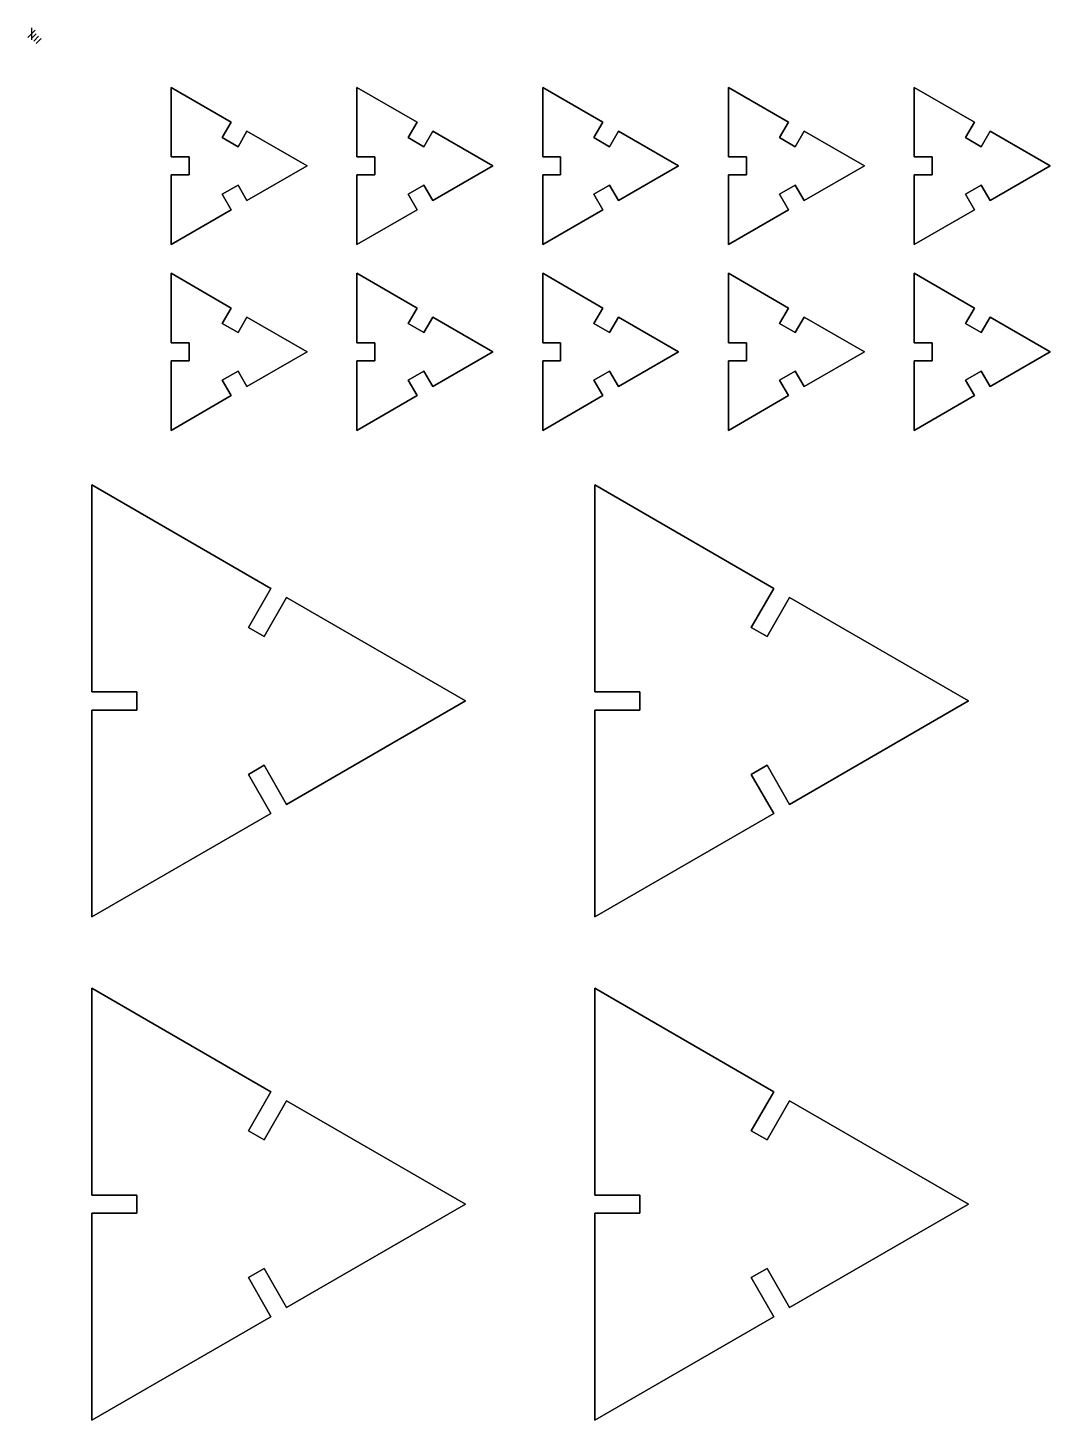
# Model space of a CAD drawing. Extents: x -1 to 576, y 162 to 489.
# Drawn here: x -0.8 to 239.8, y 161.5 to 489.1 of the extents above; entities that cross this region are included whole.
import ezdxf

# ---------------------------------------------------------------- set-up
doc = ezdxf.new("R2010")
doc.units = 0

msp = doc.modelspace()

# ---------------------------------------------------------------- linework, layer by layer
at = {"layer": 'DEFAULT'}
for p, q in [((32.8911, 475.079), (32.8911, 475.079)), ((32.8911, 475.079), (32.8911, 458.737)), ((32.8911, 458.737), (32.8911, 475.079)), ((47.0436, 466.908), (32.8911, 475.079)), ((32.8911, 475.079), (32.8911, 475.079)), ((32.8911, 475.079), (47.0436, 466.90808)), ((32.8911, 458.737), (32.8911, 475.079)), ((32.8911, 475.079), (47.0436, 466.90808)), ((47.0436, 466.908), (32.8911, 475.079)), ((32.8911, 475.079), (32.8911, 458.737)), ((76.6244, 475.079), (76.6244, 475.079)), ((76.6244, 475.079), (76.6244, 458.737)), ((76.6244, 458.737), (76.6244, 475.079)), ((76.6244, 475.079), (76.6244, 475.079)), ((76.6244, 475.079), (90.7769, 466.90808)), ((76.6244, 458.737), (76.6244, 475.079)), ((76.6244, 475.079), (90.7769, 466.90808)), ((76.6244, 475.079), (76.6244, 458.737)), ((90.7769, 466.908), (76.6244, 475.07892)), ((90.7769, 466.908), (76.6244, 475.07892)), ((134.51, 466.908), (120.3575, 475.07892)), ((134.51, 466.908), (120.3575, 475.07892)), ((120.358, 475.079), (120.358, 475.079)), ((120.358, 475.079), (120.358, 458.737)), ((120.358, 458.737), (120.358, 475.079)), ((120.358, 475.079), (120.358, 475.079)), ((120.358, 475.079), (134.5105, 466.90808)), ((120.358, 458.737), (120.358, 475.079)), ((120.358, 475.079), (134.5105, 466.90808)), ((120.358, 475.079), (120.358, 458.737)), ((178.243, 466.908), (164.0905, 475.07892)), ((178.243, 466.908), (164.0905, 475.07892)), ((164.091, 475.079), (164.091, 475.079)), ((164.091, 475.079), (164.091, 458.737)), ((164.091, 458.737), (164.091, 475.079)), ((164.091, 475.079), (164.091, 475.079)), ((164.091, 475.079), (178.2435, 466.90808)), ((164.091, 458.737), (164.091, 475.079)), ((164.091, 475.079), (178.2435, 466.90808)), ((164.091, 475.079), (164.091, 458.737)), ((207.824, 475.079), (207.824, 475.079)), ((207.824, 475.079), (207.824, 458.737)), ((207.824, 458.737), (207.824, 475.079)), ((207.824, 475.079), (207.824, 475.079)), ((207.824, 475.079), (221.9765, 466.90808)), ((207.824, 458.737), (207.824, 475.079)), ((207.824, 475.079), (221.9765, 466.90808)), ((207.824, 475.079), (207.824, 458.737)), ((221.977, 466.908), (207.8245, 475.07892)), ((221.977, 466.908), (207.8245, 475.07892)), ((44.9369, 463.259), (47.04357, 466.90785)), ((44.9369, 463.259), (47.04357, 466.90785)), ((47.0436, 466.908), (44.93693, 463.25915)), ((47.0436, 466.908), (44.93693, 463.25915)), ((47.0436, 466.908), (47.0436, 466.908)), ((47.0436, 466.908), (47.0436, 466.908)), ((88.6702, 463.259), (90.77686, 466.90785)), ((88.6702, 463.259), (90.77686, 466.90785)), ((90.7769, 466.908), (88.67024, 463.25915)), ((90.7769, 466.908), (88.67024, 463.25915)), ((90.7769, 466.908), (90.7769, 466.908)), ((90.7769, 466.908), (90.7769, 466.908)), ((132.403, 463.259), (134.50966, 466.90785)), ((132.403, 463.259), (134.50966, 466.90785)), ((134.51, 466.908), (132.40334, 463.25915)), ((134.51, 466.908), (132.40334, 463.25915)), ((134.51, 466.908), (134.51, 466.908)), ((134.51, 466.908), (134.51, 466.908)), ((178.243, 466.908), (176.13634, 463.25915)), ((178.243, 466.908), (176.13634, 463.25915)), ((176.137, 463.259), (178.24366, 466.90785)), ((176.137, 463.259), (178.24366, 466.90785)), ((178.243, 466.908), (178.243, 466.908)), ((178.243, 466.908), (178.243, 466.908)), ((219.87, 463.259), (221.97666, 466.90785)), ((219.87, 463.259), (221.97666, 466.90785)), ((221.977, 466.908), (219.87034, 463.25915)), ((221.977, 466.908), (219.87034, 463.25915)), ((221.977, 466.908), (221.977, 466.908)), ((221.977, 466.908), (221.977, 466.908)), ((48.6319, 461.126), (44.93686, 463.25934)), ((48.6319, 461.126), (44.93686, 463.25934)), ((44.9369, 463.259), (44.9369, 463.259)), ((44.9369, 463.259), (44.9369, 463.259)), ((44.9369, 463.259), (48.63194, 461.12566)), ((44.9369, 463.259), (48.63194, 461.12566)), ((48.6319, 461.126), (50.73857, 464.77485)), ((48.6319, 461.126), (50.73857, 464.77485)), ((50.7386, 464.775), (48.63193, 461.12615)), ((50.7386, 464.775), (48.63193, 461.12615)), ((50.7386, 464.775), (50.7386, 464.775)), ((64.8911, 456.604), (50.7386, 464.775)), ((50.7386, 464.775), (50.7386, 464.775)), ((50.7386, 464.775), (64.8911, 456.60408)), ((50.7386, 464.775), (64.8911, 456.60408)), ((64.8911, 456.604), (50.7386, 464.775)), ((92.3652, 461.126), (88.67016, 463.25934)), ((92.3652, 461.126), (88.67016, 463.25934)), ((88.6702, 463.259), (88.6702, 463.259)), ((88.6702, 463.259), (88.6702, 463.259)), ((88.6702, 463.259), (92.36524, 461.12566)), ((88.6702, 463.259), (92.36524, 461.12566)), ((92.3652, 461.126), (94.47187, 464.77485)), ((92.3652, 461.126), (94.47187, 464.77485)), ((94.4719, 464.775), (92.36523, 461.12615)), ((94.4719, 464.775), (92.36523, 461.12615)), ((94.4719, 464.775), (94.4719, 464.775)), ((108.624, 456.604), (94.4719, 464.775)), ((94.4719, 464.775), (94.4719, 464.775)), ((94.4719, 464.775), (108.6244, 456.60408)), ((94.4719, 464.775), (108.6244, 456.60408)), ((108.624, 456.604), (94.4719, 464.775)), ((132.403, 463.259), (132.403, 463.259)), ((132.403, 463.259), (132.403, 463.259)), ((132.403, 463.259), (136.09804, 461.12566)), ((132.403, 463.259), (136.09804, 461.12566)), ((136.099, 461.126), (132.40396, 463.25934)), ((136.099, 461.126), (132.40396, 463.25934)), ((138.205, 464.775), (136.09833, 461.12615)), ((138.205, 464.775), (136.09833, 461.12615)), ((136.099, 461.126), (138.20567, 464.77485)), ((136.099, 461.126), (138.20567, 464.77485)), ((138.205, 464.775), (138.205, 464.775)), ((152.358, 456.604), (138.205, 464.775)), ((138.205, 464.775), (138.205, 464.775)), ((138.205, 464.775), (152.3575, 456.60408)), ((138.205, 464.775), (152.3575, 456.60408)), ((152.358, 456.604), (138.205, 464.775)), ((179.832, 461.126), (176.13696, 463.25934)), ((179.832, 461.126), (176.13696, 463.25934)), ((176.137, 463.259), (176.137, 463.259)), ((176.137, 463.259), (176.137, 463.259)), ((176.137, 463.259), (179.83204, 461.12566)), ((176.137, 463.259), (179.83204, 461.12566)), ((181.938, 464.775), (179.83133, 461.12615)), ((181.938, 464.775), (179.83133, 461.12615)), ((179.832, 461.126), (181.93867, 464.77485)), ((179.832, 461.126), (181.93867, 464.77485)), ((181.938, 464.775), (181.938, 464.775)), ((196.091, 456.604), (181.938, 464.775)), ((181.938, 464.775), (181.938, 464.775)), ((181.938, 464.775), (196.0905, 456.60408)), ((181.938, 464.775), (196.0905, 456.60408)), ((196.091, 456.604), (181.938, 464.775)), ((223.565, 461.126), (219.86996, 463.25934)), ((223.565, 461.126), (219.86996, 463.25934)), ((219.87, 463.259), (219.87, 463.259)), ((219.87, 463.259), (219.87, 463.259)), ((219.87, 463.259), (223.56504, 461.12566)), ((219.87, 463.259), (223.56504, 461.12566)), ((223.565, 461.126), (225.67167, 464.77485)), ((223.565, 461.126), (225.67167, 464.77485)), ((225.672, 464.775), (223.56533, 461.12615)), ((225.672, 464.775), (223.56533, 461.12615)), ((225.672, 464.775), (225.672, 464.775)), ((239.824, 456.604), (225.672, 464.775)), ((225.672, 464.775), (225.672, 464.775)), ((225.672, 464.775), (239.8245, 456.60408)), ((225.672, 464.775), (239.8245, 456.60408)), ((239.824, 456.604), (225.672, 464.775)), ((32.8911, 458.737), (32.8911, 458.737)), ((32.8911, 458.737), (37.1044, 458.737)), ((37.1044, 458.737), (32.8911, 458.737)), ((32.8911, 458.737), (32.8911, 458.737)), ((37.1044, 458.737), (32.8911, 458.737)), ((32.8911, 458.737), (37.1044, 458.737)), ((37.1044, 458.737), (37.1044, 458.737)), ((37.1044, 458.737), (37.1044, 454.471)), ((37.1044, 454.471), (37.1044, 458.737)), ((37.1044, 458.737), (37.1044, 458.737)), ((37.1044, 454.471), (37.1044, 458.737)), ((37.1044, 458.737), (37.1044, 454.471)), ((48.6319, 461.126), (48.6319, 461.126)), ((48.6319, 461.126), (48.6319, 461.126)), ((76.6244, 458.737), (76.6244, 458.737)), ((76.6244, 458.737), (80.8377, 458.737)), ((80.8377, 458.737), (76.6244, 458.737)), ((76.6244, 458.737), (76.6244, 458.737)), ((80.8377, 458.737), (76.6244, 458.737)), ((76.6244, 458.737), (80.8377, 458.737)), ((80.8377, 458.737), (80.8377, 458.737)), ((80.8377, 458.737), (80.8377, 454.471)), ((80.8377, 454.471), (80.8377, 458.737)), ((80.8377, 458.737), (80.8377, 458.737)), ((80.8377, 454.471), (80.8377, 458.737)), ((80.8377, 458.737), (80.8377, 454.471)), ((92.3652, 461.126), (92.3652, 461.126)), ((92.3652, 461.126), (92.3652, 461.126)), ((120.358, 458.737), (120.358, 458.737)), ((120.358, 458.737), (124.571, 458.737)), ((124.571, 458.737), (120.358, 458.737)), ((120.358, 458.737), (120.358, 458.737)), ((124.571, 458.737), (120.358, 458.737)), ((120.358, 458.737), (124.571, 458.737)), ((124.571, 458.737), (124.571, 458.737)), ((124.571, 458.737), (124.571, 454.471)), ((124.571, 454.471), (124.571, 458.737)), ((124.571, 458.737), (124.571, 458.737)), ((124.571, 454.471), (124.571, 458.737)), ((124.571, 458.737), (124.571, 454.471)), ((136.099, 461.126), (136.099, 461.126)), ((136.099, 461.126), (136.099, 461.126)), ((164.091, 458.737), (164.091, 458.737)), ((164.091, 458.737), (168.304, 458.737)), ((168.304, 458.737), (164.091, 458.737)), ((164.091, 458.737), (164.091, 458.737)), ((168.304, 458.737), (164.091, 458.737)), ((164.091, 458.737), (168.304, 458.737)), ((168.304, 458.737), (168.304, 458.737)), ((168.304, 458.737), (168.304, 454.471)), ((168.304, 454.471), (168.304, 458.737)), ((168.304, 458.737), (168.304, 458.737)), ((168.304, 454.471), (168.304, 458.737)), ((168.304, 458.737), (168.304, 454.471)), ((179.832, 461.126), (179.832, 461.126)), ((179.832, 461.126), (179.832, 461.126)), ((207.824, 458.737), (207.824, 458.737)), ((207.824, 458.737), (212.038, 458.737)), ((212.038, 458.737), (207.824, 458.737)), ((207.824, 458.737), (207.824, 458.737)), ((212.038, 458.737), (207.824, 458.737)), ((207.824, 458.737), (212.038, 458.737)), ((212.038, 458.737), (212.038, 458.737)), ((212.038, 458.737), (212.038, 454.471)), ((212.038, 454.471), (212.038, 458.737)), ((212.038, 458.737), (212.038, 458.737)), ((212.038, 454.471), (212.038, 458.737)), ((212.038, 458.737), (212.038, 454.471)), ((223.565, 461.126), (223.565, 461.126)), ((223.565, 461.126), (223.565, 461.126)), ((64.8911, 456.604), (50.7386, 448.43308)), ((64.8911, 456.604), (50.7386, 448.43308)), ((50.7386, 448.433), (64.8911, 456.60392)), ((50.7386, 448.433), (64.8911, 456.60392)), ((64.8911, 456.604), (64.8911, 456.604)), ((64.8911, 456.604), (64.8911, 456.604)), ((108.624, 456.604), (94.4715, 448.43308)), ((108.624, 456.604), (94.4715, 448.43308)), ((94.4719, 448.433), (108.6244, 456.60392)), ((94.4719, 448.433), (108.6244, 456.60392)), ((108.624, 456.604), (108.624, 456.604)), ((108.624, 456.604), (108.624, 456.604)), ((138.205, 448.433), (152.3575, 456.60392)), ((138.205, 448.433), (152.3575, 456.60392)), ((152.358, 456.604), (138.2055, 448.43308)), ((152.358, 456.604), (138.2055, 448.43308)), ((152.358, 456.604), (152.358, 456.604)), ((152.358, 456.604), (152.358, 456.604)), ((181.938, 448.433), (196.0905, 456.60392)), ((181.938, 448.433), (196.0905, 456.60392)), ((196.091, 456.604), (181.9385, 448.43308)), ((196.091, 456.604), (181.9385, 448.43308)), ((196.091, 456.604), (196.091, 456.604)), ((196.091, 456.604), (196.091, 456.604)), ((239.824, 456.604), (225.6715, 448.43308)), ((239.824, 456.604), (225.6715, 448.43308)), ((225.672, 448.433), (239.8245, 456.60392)), ((225.672, 448.433), (239.8245, 456.60392)), ((239.824, 456.604), (239.824, 456.604)), ((239.824, 456.604), (239.824, 456.604)), ((32.8911, 454.471), (32.8911, 454.471)), ((32.8911, 454.471), (32.8911, 438.129)), ((32.8911, 438.129), (32.8911, 454.471)), ((37.1044, 454.471), (32.8911, 454.471)), ((32.8911, 454.471), (32.8911, 454.471)), ((32.8911, 454.471), (37.1044, 454.471)), ((32.8911, 438.129), (32.8911, 454.471)), ((32.8911, 454.471), (37.1044, 454.471)), ((37.1044, 454.471), (32.8911, 454.471)), ((32.8911, 454.471), (32.8911, 438.129)), ((37.1044, 454.471), (37.1044, 454.471)), ((37.1044, 454.471), (37.1044, 454.471)), ((48.6319, 452.082), (44.93686, 449.94866)), ((48.6319, 452.082), (44.93686, 449.94866)), ((44.9369, 449.949), (48.63194, 452.08234)), ((44.9369, 449.949), (48.63194, 452.08234)), ((48.6319, 452.082), (48.6319, 452.082)), ((48.6319, 452.082), (50.73857, 448.43315)), ((48.6319, 452.082), (48.6319, 452.082)), ((48.6319, 452.082), (50.73857, 448.43315)), ((50.7386, 448.433), (48.63193, 452.08185)), ((50.7386, 448.433), (48.63193, 452.08185)), ((76.6244, 454.471), (76.6244, 454.471)), ((76.6244, 454.471), (76.6244, 438.129)), ((76.6244, 438.129), (76.6244, 454.471)), ((80.8377, 454.471), (76.6244, 454.471)), ((76.6244, 454.471), (76.6244, 454.471)), ((76.6244, 454.471), (80.8377, 454.471)), ((76.6244, 438.129), (76.6244, 454.471)), ((76.6244, 454.471), (80.8377, 454.471)), ((80.8377, 454.471), (76.6244, 454.471)), ((76.6244, 454.471), (76.6244, 438.129)), ((80.8377, 454.471), (80.8377, 454.471)), ((80.8377, 454.471), (80.8377, 454.471)), ((92.3652, 452.082), (88.67016, 449.94866)), ((92.3652, 452.082), (88.67016, 449.94866)), ((88.6702, 449.949), (92.36524, 452.08234)), ((88.6702, 449.949), (92.36524, 452.08234)), ((92.3652, 452.082), (92.3652, 452.082)), ((92.3652, 452.082), (94.47187, 448.43315)), ((92.3652, 452.082), (92.3652, 452.082)), ((92.3652, 452.082), (94.47187, 448.43315)), ((94.4719, 448.433), (92.36523, 452.08185)), ((94.4719, 448.433), (92.36523, 452.08185)), ((120.358, 454.471), (120.358, 454.471)), ((120.358, 454.471), (120.358, 438.129)), ((120.358, 438.129), (120.358, 454.471)), ((124.571, 454.471), (120.358, 454.471)), ((120.358, 454.471), (120.358, 454.471)), ((120.358, 454.471), (124.571, 454.471)), ((120.358, 438.129), (120.358, 454.471)), ((120.358, 454.471), (124.571, 454.471)), ((124.571, 454.471), (120.358, 454.471)), ((120.358, 454.471), (120.358, 438.129)), ((124.571, 454.471), (124.571, 454.471)), ((124.571, 454.471), (124.571, 454.471)), ((132.403, 449.949), (136.09804, 452.08234)), ((132.403, 449.949), (136.09804, 452.08234)), ((136.099, 452.082), (132.40396, 449.94866)), ((136.099, 452.082), (132.40396, 449.94866)), ((138.205, 448.433), (136.09833, 452.08185)), ((138.205, 448.433), (136.09833, 452.08185)), ((136.099, 452.082), (136.099, 452.082)), ((136.099, 452.082), (138.20567, 448.43315)), ((136.099, 452.082), (136.099, 452.082)), ((136.099, 452.082), (138.20567, 448.43315)), ((164.091, 454.471), (164.091, 454.471)), ((164.091, 454.471), (164.091, 438.129)), ((164.091, 438.129), (164.091, 454.471)), ((168.304, 454.471), (164.091, 454.471)), ((164.091, 454.471), (164.091, 454.471)), ((164.091, 454.471), (168.304, 454.471)), ((164.091, 438.129), (164.091, 454.471)), ((164.091, 454.471), (168.304, 454.471)), ((168.304, 454.471), (164.091, 454.471)), ((164.091, 454.471), (164.091, 438.129)), ((168.304, 454.471), (168.304, 454.471)), ((168.304, 454.471), (168.304, 454.471)), ((179.832, 452.082), (176.13696, 449.94866)), ((179.832, 452.082), (176.13696, 449.94866)), ((176.137, 449.949), (179.83204, 452.08234)), ((176.137, 449.949), (179.83204, 452.08234)), ((181.938, 448.433), (179.83133, 452.08185)), ((181.938, 448.433), (179.83133, 452.08185)), ((179.832, 452.082), (179.832, 452.082)), ((179.832, 452.082), (181.93867, 448.43315)), ((179.832, 452.082), (179.832, 452.082)), ((179.832, 452.082), (181.93867, 448.43315)), ((207.824, 454.471), (207.824, 454.471)), ((207.824, 454.471), (207.824, 438.129)), ((207.824, 438.129), (207.824, 454.471)), ((212.038, 454.471), (207.824, 454.471)), ((207.824, 454.471), (207.824, 454.471)), ((207.824, 454.471), (212.038, 454.471)), ((207.824, 438.129), (207.824, 454.471)), ((207.824, 454.471), (212.038, 454.471)), ((212.038, 454.471), (207.824, 454.471)), ((207.824, 454.471), (207.824, 438.129)), ((212.038, 454.471), (212.038, 454.471)), ((212.038, 454.471), (212.038, 454.471)), ((223.565, 452.082), (219.86996, 449.94866)), ((223.565, 452.082), (219.86996, 449.94866)), ((219.87, 449.949), (223.56504, 452.08234)), ((219.87, 449.949), (223.56504, 452.08234)), ((223.565, 452.082), (223.565, 452.082)), ((223.565, 452.082), (225.67167, 448.43315)), ((223.565, 452.082), (223.565, 452.082)), ((223.565, 452.082), (225.67167, 448.43315)), ((225.672, 448.433), (223.56533, 452.08185)), ((225.672, 448.433), (223.56533, 452.08185)), ((44.9369, 449.949), (44.9369, 449.949)), ((44.9369, 449.949), (47.04357, 446.30015)), ((44.9369, 449.949), (44.9369, 449.949)), ((44.9369, 449.949), (47.04357, 446.30015)), ((47.0436, 446.3), (44.93693, 449.94885)), ((47.0436, 446.3), (44.93693, 449.94885)), ((88.6702, 449.949), (88.6702, 449.949)), ((88.6702, 449.949), (90.77686, 446.30015)), ((88.6702, 449.949), (88.6702, 449.949)), ((88.6702, 449.949), (90.77686, 446.30015)), ((90.7769, 446.3), (88.67024, 449.94885)), ((90.7769, 446.3), (88.67024, 449.94885)), ((132.403, 449.949), (132.403, 449.949)), ((132.403, 449.949), (134.50966, 446.30015)), ((132.403, 449.949), (132.403, 449.949)), ((132.403, 449.949), (134.50966, 446.30015)), ((134.51, 446.3), (132.40334, 449.94885)), ((134.51, 446.3), (132.40334, 449.94885)), ((178.243, 446.3), (176.13634, 449.94885)), ((178.243, 446.3), (176.13634, 449.94885)), ((176.137, 449.949), (176.137, 449.949)), ((176.137, 449.949), (178.24366, 446.30015)), ((176.137, 449.949), (176.137, 449.949)), ((176.137, 449.949), (178.24366, 446.30015)), ((219.87, 449.949), (219.87, 449.949)), ((219.87, 449.949), (221.97666, 446.30015)), ((219.87, 449.949), (219.87, 449.949)), ((219.87, 449.949), (221.97666, 446.30015)), ((221.977, 446.3), (219.87034, 449.94885)), ((221.977, 446.3), (219.87034, 449.94885)), ((47.0436, 446.3), (32.8911, 438.12908)), ((47.0436, 446.3), (32.8911, 438.12908)), ((32.8911, 438.129), (47.0436, 446.29992)), ((32.8911, 438.129), (47.0436, 446.29992)), ((47.0436, 446.3), (47.0436, 446.3)), ((47.0436, 446.3), (47.0436, 446.3)), ((50.7386, 448.433), (50.7386, 448.433)), ((50.7386, 448.433), (50.7386, 448.433)), ((90.7769, 446.3), (76.6244, 438.12908)), ((90.7769, 446.3), (76.6244, 438.12908)), ((76.6244, 438.129), (90.7769, 446.29992)), ((76.6244, 438.129), (90.7769, 446.29992)), ((90.7769, 446.3), (90.7769, 446.3)), ((90.7769, 446.3), (90.7769, 446.3)), ((94.4719, 448.433), (94.4719, 448.433)), ((94.4719, 448.433), (94.4719, 448.433)), ((134.51, 446.3), (120.3575, 438.12908)), ((134.51, 446.3), (120.3575, 438.12908)), ((120.358, 438.129), (134.5105, 446.29992)), ((120.358, 438.129), (134.5105, 446.29992)), ((134.51, 446.3), (134.51, 446.3)), ((134.51, 446.3), (134.51, 446.3)), ((138.205, 448.433), (138.205, 448.433)), ((138.205, 448.433), (138.205, 448.433)), ((178.243, 446.3), (164.0905, 438.12908)), ((178.243, 446.3), (164.0905, 438.12908)), ((164.091, 438.129), (178.2435, 446.29992)), ((164.091, 438.129), (178.2435, 446.29992)), ((178.243, 446.3), (178.243, 446.3)), ((178.243, 446.3), (178.243, 446.3)), ((181.938, 448.433), (181.938, 448.433)), ((181.938, 448.433), (181.938, 448.433)), ((207.824, 438.129), (221.9765, 446.29992)), ((207.824, 438.129), (221.9765, 446.29992)), ((221.977, 446.3), (207.8245, 438.12908)), ((221.977, 446.3), (207.8245, 438.12908)), ((221.977, 446.3), (221.977, 446.3)), ((221.977, 446.3), (221.977, 446.3)), ((225.672, 448.433), (225.672, 448.433)), ((225.672, 448.433), (225.672, 448.433)), ((32.8911, 438.129), (32.8911, 438.129)), ((32.8911, 438.129), (32.8911, 438.129)), ((76.6244, 438.129), (76.6244, 438.129)), ((76.6244, 438.129), (76.6244, 438.129)), ((120.358, 438.129), (120.358, 438.129)), ((120.358, 438.129), (120.358, 438.129)), ((164.091, 438.129), (164.091, 438.129)), ((164.091, 438.129), (164.091, 438.129)), ((207.824, 438.129), (207.824, 438.129)), ((207.824, 438.129), (207.824, 438.129)), ((32.8911, 431.346), (32.8911, 431.346)), ((32.8911, 431.346), (32.8911, 415.004)), ((32.8911, 415.004), (32.8911, 431.346)), ((47.0436, 423.175), (32.8911, 431.346)), ((32.8911, 431.346), (32.8911, 431.346)), ((32.8911, 431.346), (47.0436, 423.17508)), ((32.8911, 415.004), (32.8911, 431.346)), ((32.8911, 431.346), (47.0436, 423.17508)), ((47.0436, 423.175), (32.8911, 431.346)), ((32.8911, 431.346), (32.8911, 415.004)), ((76.6244, 431.346), (76.6244, 431.346)), ((76.6244, 431.346), (76.6244, 415.004)), ((76.6244, 415.004), (76.6244, 431.346)), ((76.6244, 431.346), (76.6244, 431.346)), ((76.6244, 431.346), (90.7769, 423.17508)), ((76.6244, 415.004), (76.6244, 431.346)), ((76.6244, 431.346), (90.7769, 423.17508)), ((76.6244, 431.346), (76.6244, 415.004)), ((90.7769, 423.175), (76.6244, 431.34592)), ((90.7769, 423.175), (76.6244, 431.34592)), ((134.51, 423.175), (120.3575, 431.34592)), ((134.51, 423.175), (120.3575, 431.34592)), ((120.358, 431.346), (120.358, 431.346)), ((120.358, 431.346), (120.358, 415.004)), ((120.358, 415.004), (120.358, 431.346)), ((120.358, 431.346), (120.358, 431.346)), ((120.358, 431.346), (134.5105, 423.17508)), ((120.358, 415.004), (120.358, 431.346)), ((120.358, 431.346), (134.5105, 423.17508)), ((120.358, 431.346), (120.358, 415.004)), ((178.243, 423.175), (164.0905, 431.34592)), ((178.243, 423.175), (164.0905, 431.34592)), ((164.091, 431.346), (164.091, 431.346)), ((164.091, 431.346), (164.091, 415.004)), ((164.091, 415.004), (164.091, 431.346)), ((164.091, 431.346), (164.091, 431.346)), ((164.091, 431.346), (178.2435, 423.17508)), ((164.091, 415.004), (164.091, 431.346)), ((164.091, 431.346), (178.2435, 423.17508)), ((164.091, 431.346), (164.091, 415.004)), ((207.824, 431.346), (207.824, 431.346)), ((207.824, 431.346), (207.824, 415.004)), ((207.824, 415.004), (207.824, 431.346)), ((207.824, 431.346), (207.824, 431.346)), ((207.824, 431.346), (221.9765, 423.17508)), ((207.824, 415.004), (207.824, 431.346)), ((207.824, 431.346), (221.9765, 423.17508)), ((207.824, 431.346), (207.824, 415.004)), ((221.977, 423.175), (207.8245, 431.34592)), ((221.977, 423.175), (207.8245, 431.34592)), ((44.9369, 419.526), (47.04357, 423.17485)), ((44.9369, 419.526), (47.04357, 423.17485)), ((47.0436, 423.175), (44.93693, 419.52615)), ((47.0436, 423.175), (44.93693, 419.52615)), ((47.0436, 423.175), (47.0436, 423.175)), ((47.0436, 423.175), (47.0436, 423.175)), ((88.6702, 419.526), (90.77686, 423.17485)), ((88.6702, 419.526), (90.77686, 423.17485)), ((90.7769, 423.175), (88.67024, 419.52615)), ((90.7769, 423.175), (88.67024, 419.52615)), ((90.7769, 423.175), (90.7769, 423.175)), ((90.7769, 423.175), (90.7769, 423.175)), ((132.403, 419.526), (134.50966, 423.17485)), ((132.403, 419.526), (134.50966, 423.17485)), ((134.51, 423.175), (132.40334, 419.52615)), ((134.51, 423.175), (132.40334, 419.52615)), ((134.51, 423.175), (134.51, 423.175)), ((134.51, 423.175), (134.51, 423.175)), ((178.243, 423.175), (176.13634, 419.52615)), ((178.243, 423.175), (176.13634, 419.52615)), ((176.137, 419.526), (178.24366, 423.17485)), ((176.137, 419.526), (178.24366, 423.17485)), ((178.243, 423.175), (178.243, 423.175)), ((178.243, 423.175), (178.243, 423.175)), ((219.87, 419.526), (221.97666, 423.17485)), ((219.87, 419.526), (221.97666, 423.17485)), ((221.977, 423.175), (219.87034, 419.52615)), ((221.977, 423.175), (219.87034, 419.52615)), ((221.977, 423.175), (221.977, 423.175)), ((221.977, 423.175), (221.977, 423.175)), ((48.6319, 417.393), (44.93686, 419.52634)), ((48.6319, 417.393), (44.93686, 419.52634)), ((44.9369, 419.526), (44.9369, 419.526)), ((44.9369, 419.526), (44.9369, 419.526)), ((44.9369, 419.526), (48.63194, 417.39266)), ((44.9369, 419.526), (48.63194, 417.39266)), ((48.6319, 417.393), (50.73857, 421.04185)), ((48.6319, 417.393), (50.73857, 421.04185)), ((50.7386, 421.042), (48.63193, 417.39315)), ((50.7386, 421.042), (48.63193, 417.39315)), ((50.7386, 421.042), (50.7386, 421.042)), ((50.7386, 421.042), (50.7386, 421.042)), ((50.7386, 421.042), (64.8911, 412.87108)), ((50.7386, 421.042), (64.8911, 412.87108)), ((64.8911, 412.871), (50.7386, 421.04192)), ((64.8911, 412.871), (50.7386, 421.04192)), ((92.3652, 417.393), (88.67016, 419.52634)), ((92.3652, 417.393), (88.67016, 419.52634)), ((88.6702, 419.526), (88.6702, 419.526)), ((88.6702, 419.526), (88.6702, 419.526)), ((88.6702, 419.526), (92.36524, 417.39266)), ((88.6702, 419.526), (92.36524, 417.39266)), ((92.3652, 417.393), (94.47187, 421.04185)), ((92.3652, 417.393), (94.47187, 421.04185)), ((94.4719, 421.042), (92.36523, 417.39315)), ((94.4719, 421.042), (92.36523, 417.39315)), ((108.624, 412.871), (94.4715, 421.04192)), ((108.624, 412.871), (94.4715, 421.04192)), ((94.4719, 421.042), (94.4719, 421.042)), ((94.4719, 421.042), (94.4719, 421.042)), ((94.4719, 421.042), (108.6244, 412.87108)), ((94.4719, 421.042), (108.6244, 412.87108)), ((132.403, 419.526), (132.403, 419.526)), ((132.403, 419.526), (132.403, 419.526)), ((132.403, 419.526), (136.09804, 417.39266)), ((132.403, 419.526), (136.09804, 417.39266)), ((136.099, 417.393), (132.40396, 419.52634)), ((136.099, 417.393), (132.40396, 419.52634)), ((138.205, 421.042), (136.09833, 417.39315)), ((138.205, 421.042), (136.09833, 417.39315)), ((136.099, 417.393), (138.20567, 421.04185)), ((136.099, 417.393), (138.20567, 421.04185)), ((138.205, 421.042), (138.205, 421.042)), ((138.205, 421.042), (138.205, 421.042)), ((138.205, 421.042), (152.3575, 412.87108)), ((138.205, 421.042), (152.3575, 412.87108)), ((152.358, 412.871), (138.2055, 421.04192)), ((152.358, 412.871), (138.2055, 421.04192)), ((179.832, 417.393), (176.13696, 419.52634)), ((179.832, 417.393), (176.13696, 419.52634)), ((176.137, 419.526), (176.137, 419.526)), ((176.137, 419.526), (176.137, 419.526)), ((176.137, 419.526), (179.83204, 417.39266)), ((176.137, 419.526), (179.83204, 417.39266)), ((181.938, 421.042), (179.83133, 417.39315)), ((181.938, 421.042), (179.83133, 417.39315)), ((179.832, 417.393), (181.93867, 421.04185)), ((179.832, 417.393), (181.93867, 421.04185)), ((181.938, 421.042), (181.938, 421.042)), ((181.938, 421.042), (181.938, 421.042)), ((181.938, 421.042), (196.0905, 412.87108)), ((181.938, 421.042), (196.0905, 412.87108)), ((196.091, 412.871), (181.9385, 421.04192)), ((196.091, 412.871), (181.9385, 421.04192)), ((223.565, 417.393), (219.86996, 419.52634)), ((223.565, 417.393), (219.86996, 419.52634)), ((219.87, 419.526), (219.87, 419.526)), ((219.87, 419.526), (219.87, 419.526)), ((219.87, 419.526), (223.56504, 417.39266)), ((219.87, 419.526), (223.56504, 417.39266)), ((223.565, 417.393), (225.67167, 421.04185)), ((223.565, 417.393), (225.67167, 421.04185)), ((225.672, 421.042), (223.56533, 417.39315)), ((225.672, 421.042), (223.56533, 417.39315)), ((239.824, 412.871), (225.6715, 421.04192)), ((239.824, 412.871), (225.6715, 421.04192)), ((225.672, 421.042), (225.672, 421.042)), ((225.672, 421.042), (225.672, 421.042)), ((225.672, 421.042), (239.8245, 412.87108)), ((225.672, 421.042), (239.8245, 412.87108)), ((48.6319, 417.393), (48.6319, 417.393)), ((48.6319, 417.393), (48.6319, 417.393)), ((92.3652, 417.393), (92.3652, 417.393)), ((92.3652, 417.393), (92.3652, 417.393)), ((136.099, 417.393), (136.099, 417.393)), ((136.099, 417.393), (136.099, 417.393)), ((179.832, 417.393), (179.832, 417.393)), ((179.832, 417.393), (179.832, 417.393)), ((223.565, 417.393), (223.565, 417.393)), ((223.565, 417.393), (223.565, 417.393)), ((32.8911, 415.004), (32.8911, 415.004)), ((32.8911, 415.004), (37.1044, 415.004)), ((37.1044, 415.004), (32.8911, 415.004)), ((32.8911, 415.004), (32.8911, 415.004)), ((37.1044, 415.004), (32.8911, 415.004)), ((32.8911, 415.004), (37.1044, 415.004)), ((37.1044, 415.004), (37.1044, 415.004)), ((37.1044, 415.004), (37.1044, 410.737)), ((37.1044, 410.737), (37.1044, 415.004)), ((37.1044, 415.004), (37.1044, 415.004)), ((37.1044, 410.737), (37.1044, 415.004)), ((37.1044, 415.004), (37.1044, 410.737)), ((64.8911, 412.871), (50.7386, 404.70005)), ((64.8911, 412.871), (50.7386, 404.70005)), ((50.7386, 404.7), (64.8911, 412.87095)), ((50.7386, 404.7), (64.8911, 412.87095)), ((64.8911, 412.871), (64.8911, 412.871)), ((64.8911, 412.871), (64.8911, 412.871)), ((76.6244, 415.004), (76.6244, 415.004)), ((76.6244, 415.004), (80.8377, 415.004)), ((80.8377, 415.004), (76.6244, 415.004)), ((76.6244, 415.004), (76.6244, 415.004)), ((80.8377, 415.004), (76.6244, 415.004)), ((76.6244, 415.004), (80.8377, 415.004)), ((80.8377, 415.004), (80.8377, 415.004)), ((80.8377, 415.004), (80.8377, 410.737)), ((80.8377, 410.737), (80.8377, 415.004)), ((80.8377, 415.004), (80.8377, 415.004)), ((80.8377, 410.737), (80.8377, 415.004)), ((80.8377, 415.004), (80.8377, 410.737)), ((108.624, 412.871), (94.4715, 404.70005)), ((108.624, 412.871), (94.4715, 404.70005)), ((94.4719, 404.7), (108.6244, 412.87095)), ((94.4719, 404.7), (108.6244, 412.87095)), ((108.624, 412.871), (108.624, 412.871)), ((108.624, 412.871), (108.624, 412.871)), ((120.358, 415.004), (120.358, 415.004)), ((120.358, 415.004), (124.571, 415.004)), ((124.571, 415.004), (120.358, 415.004)), ((120.358, 415.004), (120.358, 415.004)), ((124.571, 415.004), (120.358, 415.004)), ((120.358, 415.004), (124.571, 415.004)), ((124.571, 415.004), (124.571, 415.004)), ((124.571, 415.004), (124.571, 410.737)), ((124.571, 410.737), (124.571, 415.004)), ((124.571, 415.004), (124.571, 415.004)), ((124.571, 410.737), (124.571, 415.004)), ((124.571, 415.004), (124.571, 410.737)), ((138.205, 404.7), (152.3575, 412.87095)), ((138.205, 404.7), (152.3575, 412.87095)), ((152.358, 412.871), (138.2055, 404.70005)), ((152.358, 412.871), (138.2055, 404.70005)), ((152.358, 412.871), (152.358, 412.871)), ((152.358, 412.871), (152.358, 412.871)), ((164.091, 415.004), (164.091, 415.004)), ((164.091, 415.004), (168.304, 415.004)), ((168.304, 415.004), (164.091, 415.004)), ((164.091, 415.004), (164.091, 415.004)), ((168.304, 415.004), (164.091, 415.004)), ((164.091, 415.004), (168.304, 415.004)), ((168.304, 415.004), (168.304, 415.004)), ((168.304, 415.004), (168.304, 410.737)), ((168.304, 410.737), (168.304, 415.004)), ((168.304, 415.004), (168.304, 415.004)), ((168.304, 410.737), (168.304, 415.004)), ((168.304, 415.004), (168.304, 410.737)), ((181.938, 404.7), (196.0905, 412.87095)), ((181.938, 404.7), (196.0905, 412.87095)), ((196.091, 412.871), (181.9385, 404.70005)), ((196.091, 412.871), (181.9385, 404.70005)), ((196.091, 412.871), (196.091, 412.871)), ((196.091, 412.871), (196.091, 412.871)), ((207.824, 415.004), (207.824, 415.004)), ((207.824, 415.004), (212.038, 415.004)), ((212.038, 415.004), (207.824, 415.004)), ((207.824, 415.004), (207.824, 415.004)), ((212.038, 415.004), (207.824, 415.004)), ((207.824, 415.004), (212.038, 415.004)), ((212.038, 415.004), (212.038, 415.004)), ((212.038, 415.004), (212.038, 410.737)), ((212.038, 410.737), (212.038, 415.004)), ((212.038, 415.004), (212.038, 415.004)), ((212.038, 410.737), (212.038, 415.004)), ((212.038, 415.004), (212.038, 410.737)), ((239.824, 412.871), (225.6715, 404.70005)), ((239.824, 412.871), (225.6715, 404.70005)), ((225.672, 404.7), (239.8245, 412.87095)), ((225.672, 404.7), (239.8245, 412.87095)), ((239.824, 412.871), (239.824, 412.871)), ((239.824, 412.871), (239.824, 412.871)), ((32.8911, 410.737), (32.8911, 410.737)), ((32.8911, 410.737), (32.8911, 394.396)), ((32.8911, 394.396), (32.8911, 410.737)), ((37.1044, 410.737), (32.8911, 410.737)), ((32.8911, 410.737), (32.8911, 410.737)), ((32.8911, 410.737), (37.1044, 410.737)), ((32.8911, 394.396), (32.8911, 410.737)), ((32.8911, 410.737), (37.1044, 410.737)), ((37.1044, 410.737), (32.8911, 410.737)), ((32.8911, 410.737), (32.8911, 394.396)), ((37.1044, 410.737), (37.1044, 410.737)), ((37.1044, 410.737), (37.1044, 410.737)), ((76.6244, 410.737), (76.6244, 410.737)), ((76.6244, 410.737), (76.6244, 394.396)), ((76.6244, 394.396), (76.6244, 410.737)), ((80.8377, 410.737), (76.6244, 410.737)), ((76.6244, 410.737), (76.6244, 410.737)), ((76.6244, 410.737), (80.8377, 410.737)), ((76.6244, 394.396), (76.6244, 410.737)), ((76.6244, 410.737), (80.8377, 410.737)), ((80.8377, 410.737), (76.6244, 410.737)), ((76.6244, 410.737), (76.6244, 394.396)), ((80.8377, 410.737), (80.8377, 410.737)), ((80.8377, 410.737), (80.8377, 410.737)), ((120.358, 410.737), (120.358, 410.737)), ((120.358, 410.737), (120.358, 394.396)), ((120.358, 394.396), (120.358, 410.737)), ((124.571, 410.737), (120.358, 410.737)), ((120.358, 410.737), (120.358, 410.737)), ((120.358, 410.737), (124.571, 410.737)), ((120.358, 394.396), (120.358, 410.737)), ((120.358, 410.737), (124.571, 410.737)), ((124.571, 410.737), (120.358, 410.737)), ((120.358, 410.737), (120.358, 394.396)), ((124.571, 410.737), (124.571, 410.737)), ((124.571, 410.737), (124.571, 410.737)), ((164.091, 410.737), (164.091, 410.737)), ((164.091, 410.737), (164.091, 394.396)), ((164.091, 394.396), (164.091, 410.737)), ((168.304, 410.737), (164.091, 410.737)), ((164.091, 410.737), (164.091, 410.737)), ((164.091, 410.737), (168.304, 410.737)), ((164.091, 394.396), (164.091, 410.737)), ((164.091, 410.737), (168.304, 410.737)), ((168.304, 410.737), (164.091, 410.737)), ((164.091, 410.737), (164.091, 394.396)), ((168.304, 410.737), (168.304, 410.737)), ((168.304, 410.737), (168.304, 410.737)), ((207.824, 410.737), (207.824, 410.737)), ((207.824, 410.737), (207.824, 394.396)), ((207.824, 394.396), (207.824, 410.737)), ((212.038, 410.737), (207.824, 410.737)), ((207.824, 410.737), (207.824, 410.737)), ((207.824, 410.737), (212.038, 410.737)), ((207.824, 394.396), (207.824, 410.737)), ((207.824, 410.737), (212.038, 410.737)), ((212.038, 410.737), (207.824, 410.737)), ((207.824, 410.737), (207.824, 394.396)), ((212.038, 410.737), (212.038, 410.737)), ((212.038, 410.737), (212.038, 410.737)), ((48.6319, 408.349), (44.93686, 406.21568)), ((48.6319, 408.349), (44.93686, 406.21568)), ((44.9369, 406.215), (48.63194, 408.34832)), ((44.9369, 406.215), (48.63194, 408.34832)), ((44.9369, 406.215), (44.9369, 406.215)), ((44.9369, 406.215), (47.04357, 402.56615)), ((44.9369, 406.215), (44.9369, 406.215)), ((44.9369, 406.215), (47.04357, 402.56615)), ((47.0436, 402.566), (44.93693, 406.21485)), ((47.0436, 402.566), (44.93693, 406.21485)), ((48.6319, 408.349), (48.6319, 408.349)), ((48.6319, 408.349), (50.73857, 404.70015)), ((48.6319, 408.349), (48.6319, 408.349)), ((48.6319, 408.349), (50.73857, 404.70015)), ((50.7386, 404.7), (48.63193, 408.34885)), ((50.7386, 404.7), (48.63193, 408.34885)), ((92.3652, 408.349), (88.67016, 406.21568)), ((92.3652, 408.349), (88.67016, 406.21568)), ((88.6702, 406.215), (92.36524, 408.34832)), ((88.6702, 406.215), (92.36524, 408.34832)), ((88.6702, 406.215), (88.6702, 406.215)), ((88.6702, 406.215), (90.77686, 402.56615)), ((88.6702, 406.215), (88.6702, 406.215)), ((88.6702, 406.215), (90.77686, 402.56615)), ((90.7769, 402.566), (88.67024, 406.21485)), ((90.7769, 402.566), (88.67024, 406.21485)), ((92.3652, 408.349), (92.3652, 408.349)), ((92.3652, 408.349), (94.47187, 404.70015)), ((92.3652, 408.349), (92.3652, 408.349)), ((92.3652, 408.349), (94.47187, 404.70015)), ((94.4719, 404.7), (92.36523, 408.34885)), ((94.4719, 404.7), (92.36523, 408.34885)), ((132.403, 406.215), (136.09804, 408.34832)), ((132.403, 406.215), (136.09804, 408.34832)), ((132.403, 406.215), (132.403, 406.215)), ((132.403, 406.215), (134.50966, 402.56615)), ((132.403, 406.215), (132.403, 406.215)), ((132.403, 406.215), (134.50966, 402.56615)), ((134.51, 402.566), (132.40334, 406.21485)), ((134.51, 402.566), (132.40334, 406.21485)), ((136.099, 408.349), (132.40396, 406.21568)), ((136.099, 408.349), (132.40396, 406.21568)), ((138.205, 404.7), (136.09833, 408.34885)), ((138.205, 404.7), (136.09833, 408.34885)), ((136.099, 408.349), (136.099, 408.349)), ((136.099, 408.349), (138.20567, 404.70015)), ((136.099, 408.349), (136.099, 408.349)), ((136.099, 408.349), (138.20567, 404.70015)), ((178.243, 402.566), (176.13634, 406.21485)), ((178.243, 402.566), (176.13634, 406.21485)), ((179.832, 408.349), (176.13696, 406.21568)), ((179.832, 408.349), (176.13696, 406.21568)), ((176.137, 406.215), (179.83204, 408.34832)), ((176.137, 406.215), (179.83204, 408.34832)), ((176.137, 406.215), (176.137, 406.215)), ((176.137, 406.215), (178.24366, 402.56615)), ((176.137, 406.215), (176.137, 406.215)), ((176.137, 406.215), (178.24366, 402.56615)), ((181.938, 404.7), (179.83133, 408.34885)), ((181.938, 404.7), (179.83133, 408.34885)), ((179.832, 408.349), (179.832, 408.349)), ((179.832, 408.349), (181.93867, 404.70015)), ((179.832, 408.349), (179.832, 408.349)), ((179.832, 408.349), (181.93867, 404.70015)), ((223.565, 408.349), (219.86996, 406.21568)), ((223.565, 408.349), (219.86996, 406.21568)), ((219.87, 406.215), (223.56504, 408.34832)), ((219.87, 406.215), (223.56504, 408.34832)), ((219.87, 406.215), (219.87, 406.215)), ((219.87, 406.215), (221.97666, 402.56615)), ((219.87, 406.215), (219.87, 406.215)), ((219.87, 406.215), (221.97666, 402.56615)), ((221.977, 402.566), (219.87034, 406.21485)), ((221.977, 402.566), (219.87034, 406.21485)), ((223.565, 408.349), (223.565, 408.349)), ((223.565, 408.349), (225.67167, 404.70015)), ((223.565, 408.349), (223.565, 408.349)), ((223.565, 408.349), (225.67167, 404.70015)), ((225.672, 404.7), (223.56533, 408.34885)), ((225.672, 404.7), (223.56533, 408.34885)), ((50.7386, 404.7), (50.7386, 404.7)), ((50.7386, 404.7), (50.7386, 404.7)), ((94.4719, 404.7), (94.4719, 404.7)), ((94.4719, 404.7), (94.4719, 404.7)), ((138.205, 404.7), (138.205, 404.7)), ((138.205, 404.7), (138.205, 404.7)), ((181.938, 404.7), (181.938, 404.7)), ((181.938, 404.7), (181.938, 404.7)), ((225.672, 404.7), (225.672, 404.7)), ((225.672, 404.7), (225.672, 404.7)), ((32.8911, 394.396), (47.0436, 402.56695)), ((32.8911, 394.396), (47.0436, 402.56695)), ((47.0436, 402.566), (32.8911, 394.39505)), ((47.0436, 402.566), (32.8911, 394.39505)), ((47.0436, 402.566), (47.0436, 402.566)), ((47.0436, 402.566), (47.0436, 402.566)), ((76.6244, 394.396), (90.7769, 402.56695)), ((76.6244, 394.396), (90.7769, 402.56695)), ((90.7769, 402.566), (76.6244, 394.39505)), ((90.7769, 402.566), (76.6244, 394.39505)), ((90.7769, 402.566), (90.7769, 402.566)), ((90.7769, 402.566), (90.7769, 402.566)), ((134.51, 402.566), (120.3575, 394.39505)), ((134.51, 402.566), (120.3575, 394.39505)), ((120.358, 394.396), (134.5105, 402.56695)), ((120.358, 394.396), (134.5105, 402.56695)), ((134.51, 402.566), (134.51, 402.566)), ((134.51, 402.566), (134.51, 402.566)), ((178.243, 402.566), (164.0905, 394.39505)), ((178.243, 402.566), (164.0905, 394.39505)), ((164.091, 394.396), (178.2435, 402.56695)), ((164.091, 394.396), (178.2435, 402.56695)), ((178.243, 402.566), (178.243, 402.566)), ((178.243, 402.566), (178.243, 402.566)), ((207.824, 394.396), (221.9765, 402.56695)), ((207.824, 394.396), (221.9765, 402.56695)), ((221.977, 402.566), (207.8245, 394.39505)), ((221.977, 402.566), (207.8245, 394.39505)), ((221.977, 402.566), (221.977, 402.566)), ((221.977, 402.566), (221.977, 402.566)), ((32.8911, 394.396), (32.8911, 394.396)), ((32.8911, 394.396), (32.8911, 394.396)), ((76.6244, 394.396), (76.6244, 394.396)), ((76.6244, 394.396), (76.6244, 394.396)), ((120.358, 394.396), (120.358, 394.396)), ((120.358, 394.396), (120.358, 394.396)), ((164.091, 394.396), (164.091, 394.396)), ((164.091, 394.396), (164.091, 394.396)), ((207.824, 394.396), (207.824, 394.396)), ((207.824, 394.396), (207.824, 394.396)), ((14.2244, 332.871), (14.2244, 381.544)), ((14.2244, 381.544), (14.2244, 381.544)), ((14.2244, 381.544), (14.2244, 332.871)), ((14.2244, 381.544), (14.2244, 381.544)), ((14.2244, 381.544), (56.3768, 357.2073)), ((56.3769, 357.208), (14.2244, 381.544)), ((56.3769, 357.208), (14.2244, 381.544)), ((14.2244, 381.544), (14.2244, 332.871)), ((14.2244, 332.871), (14.2244, 381.544)), ((14.2244, 381.544), (56.3768, 357.2073)), ((132.624, 332.871), (132.624, 381.544)), ((132.624, 381.544), (132.624, 381.544)), ((132.624, 381.544), (132.624, 332.871)), ((132.624, 381.544), (132.624, 381.544)), ((132.624, 381.544), (174.7764, 357.2073)), ((174.777, 357.208), (132.624, 381.544)), ((174.777, 357.208), (132.624, 381.544)), ((132.624, 381.544), (132.624, 332.871)), ((132.624, 332.871), (132.624, 381.544)), ((132.624, 381.544), (174.7764, 357.2073)), ((51.0702, 348.016), (56.37686, 357.20741)), ((51.0702, 348.016), (56.37686, 357.20741)), ((56.3769, 357.208), (51.07024, 348.01659)), ((56.3769, 357.208), (51.07024, 348.01659)), ((56.3769, 357.208), (56.3769, 357.208)), ((56.3769, 357.208), (56.3769, 357.208)), ((169.47, 348.016), (174.77666, 357.20741)), ((169.47, 348.016), (174.77666, 357.20741)), ((174.777, 357.208), (169.47034, 348.01659)), ((174.777, 357.208), (169.47034, 348.01659)), ((174.777, 357.208), (174.777, 357.208)), ((174.777, 357.208), (174.777, 357.208)), ((60.0719, 355.074), (54.76524, 345.88259)), ((60.0719, 355.074), (54.76524, 345.88259)), ((54.7653, 345.883), (60.07196, 355.07441)), ((54.7653, 345.883), (60.07196, 355.07441)), ((60.0719, 355.074), (60.0719, 355.074)), ((60.0719, 355.074), (102.2243, 330.7373)), ((102.224, 330.737), (60.0719, 355.074)), ((60.0719, 355.074), (60.0719, 355.074)), ((102.224, 330.737), (60.0719, 355.074)), ((60.0719, 355.074), (102.2243, 330.7373)), ((173.165, 345.883), (178.47166, 355.07441)), ((173.165, 345.883), (178.47166, 355.07441)), ((178.472, 355.074), (173.16534, 345.88259)), ((178.472, 355.074), (173.16534, 345.88259)), ((178.472, 355.074), (178.472, 355.074)), ((178.472, 355.074), (220.6244, 330.7373)), ((220.624, 330.737), (178.472, 355.074)), ((178.472, 355.074), (178.472, 355.074)), ((220.624, 330.737), (178.472, 355.074)), ((178.472, 355.074), (220.6244, 330.7373)), ((51.0702, 348.016), (51.0702, 348.016)), ((51.0702, 348.016), (54.76524, 345.88266)), ((51.0702, 348.016), (51.0702, 348.016)), ((51.0702, 348.016), (54.76524, 345.88266)), ((54.7653, 345.883), (51.07026, 348.01634)), ((54.7653, 345.883), (51.07026, 348.01634)), ((173.165, 345.883), (169.46996, 348.01634)), ((173.165, 345.883), (169.46996, 348.01634)), ((169.47, 348.016), (169.47, 348.016)), ((169.47, 348.016), (173.16504, 345.88266)), ((169.47, 348.016), (169.47, 348.016)), ((169.47, 348.016), (173.16504, 345.88266)), ((54.7653, 345.883), (54.7653, 345.883)), ((54.7653, 345.883), (54.7653, 345.883)), ((173.165, 345.883), (173.165, 345.883)), ((173.165, 345.883), (173.165, 345.883)), ((14.2244, 332.871), (14.2244, 332.871)), ((24.8378, 332.871), (14.2244, 332.871)), ((14.2244, 332.871), (14.2244, 332.871)), ((14.2244, 332.871), (24.8378, 332.871)), ((14.2244, 332.871), (24.8378, 332.871)), ((24.8378, 332.871), (14.2244, 332.871)), ((24.8378, 332.871), (24.8378, 332.871)), ((24.8378, 328.604), (24.8378, 332.871)), ((24.8378, 332.871), (24.8378, 332.871)), ((24.8378, 332.871), (24.8378, 328.604)), ((24.8378, 332.871), (24.8378, 328.604)), ((24.8378, 328.604), (24.8378, 332.871)), ((132.624, 332.871), (132.624, 332.871)), ((143.238, 332.871), (132.624, 332.871)), ((132.624, 332.871), (132.624, 332.871)), ((132.624, 332.871), (143.238, 332.871)), ((132.624, 332.871), (143.238, 332.871)), ((143.238, 332.871), (132.624, 332.871)), ((143.238, 332.871), (143.238, 332.871)), ((143.238, 328.604), (143.238, 332.871)), ((143.238, 332.871), (143.238, 332.871)), ((143.238, 332.871), (143.238, 328.604)), ((143.238, 332.871), (143.238, 328.604)), ((143.238, 328.604), (143.238, 332.871)), ((14.2244, 328.604), (14.2244, 328.604)), ((14.2244, 328.604), (24.8378, 328.604)), ((24.8378, 328.604), (14.2244, 328.604)), ((14.2244, 279.931), (14.2244, 328.604)), ((14.2244, 328.604), (14.2244, 328.604)), ((14.2244, 328.604), (14.2244, 279.931)), ((24.8378, 328.604), (14.2244, 328.604)), ((14.2244, 328.604), (14.2244, 279.931)), ((14.2244, 279.931), (14.2244, 328.604)), ((14.2244, 328.604), (24.8378, 328.604)), ((24.8378, 328.604), (24.8378, 328.604)), ((24.8378, 328.604), (24.8378, 328.604)), ((102.224, 330.737), (60.0716, 306.4003)), ((102.224, 330.737), (60.0716, 306.4003)), ((60.0719, 306.401), (102.224, 330.737)), ((60.0719, 306.401), (102.224, 330.737)), ((102.224, 330.737), (102.224, 330.737)), ((102.224, 330.737), (102.224, 330.737)), ((132.624, 328.604), (132.624, 328.604)), ((132.624, 328.604), (143.238, 328.604)), ((143.238, 328.604), (132.624, 328.604)), ((132.624, 279.931), (132.624, 328.604)), ((132.624, 328.604), (132.624, 328.604)), ((132.624, 328.604), (132.624, 279.931)), ((143.238, 328.604), (132.624, 328.604)), ((132.624, 328.604), (132.624, 279.931)), ((132.624, 279.931), (132.624, 328.604)), ((132.624, 328.604), (143.238, 328.604)), ((143.238, 328.604), (143.238, 328.604)), ((143.238, 328.604), (143.238, 328.604)), ((220.624, 330.737), (178.4716, 306.4003)), ((220.624, 330.737), (178.4716, 306.4003)), ((178.472, 306.401), (220.6244, 330.7377)), ((178.472, 306.401), (220.6244, 330.7377)), ((220.624, 330.737), (220.624, 330.737)), ((220.624, 330.737), (220.624, 330.737)), ((51.0702, 313.459), (54.76524, 315.59234)), ((51.0702, 313.459), (54.76524, 315.59234)), ((54.7653, 315.592), (51.07026, 313.45866)), ((54.7653, 315.592), (51.07026, 313.45866)), ((60.0719, 306.401), (54.76524, 315.59241)), ((60.0719, 306.401), (54.76524, 315.59241)), ((54.7653, 315.592), (54.7653, 315.592)), ((54.7653, 315.592), (54.7653, 315.592)), ((54.7653, 315.592), (60.07196, 306.40059)), ((54.7653, 315.592), (60.07196, 306.40059)), ((173.165, 315.592), (169.46996, 313.45866)), ((173.165, 315.592), (169.46996, 313.45866)), ((169.47, 313.459), (173.16504, 315.59234)), ((169.47, 313.459), (173.16504, 315.59234)), ((173.165, 315.592), (173.165, 315.592)), ((173.165, 315.592), (173.165, 315.592)), ((173.165, 315.592), (178.47166, 306.40059)), ((173.165, 315.592), (178.47166, 306.40059)), ((178.472, 306.401), (173.16534, 315.59241)), ((178.472, 306.401), (173.16534, 315.59241)), ((51.0702, 313.459), (51.0702, 313.459)), ((51.0702, 313.459), (56.37686, 304.26759)), ((51.0702, 313.459), (51.0702, 313.459)), ((51.0702, 313.459), (56.37686, 304.26759)), ((56.3769, 304.267), (51.07024, 313.45841)), ((56.3769, 304.267), (51.07024, 313.45841)), ((169.47, 313.459), (169.47, 313.459)), ((169.47, 313.459), (174.77666, 304.26759)), ((169.47, 313.459), (169.47, 313.459)), ((169.47, 313.459), (174.77666, 304.26759)), ((174.777, 304.267), (169.47034, 313.45841)), ((174.777, 304.267), (169.47034, 313.45841)), ((60.0719, 306.401), (60.0719, 306.401)), ((60.0719, 306.401), (60.0719, 306.401)), ((178.472, 306.401), (178.472, 306.401)), ((178.472, 306.401), (178.472, 306.401)), ((56.3769, 304.267), (14.2244, 279.931)), ((14.2244, 279.931), (56.3769, 304.267)), ((14.2244, 279.931), (56.3769, 304.267)), ((56.3769, 304.267), (14.2244, 279.931)), ((56.3769, 304.267), (56.3769, 304.267)), ((56.3769, 304.267), (56.3769, 304.267)), ((132.624, 279.931), (174.7764, 304.2677)), ((132.624, 279.931), (174.7764, 304.2677)), ((174.777, 304.267), (132.6246, 279.9303)), ((174.777, 304.267), (132.6246, 279.9303)), ((174.777, 304.267), (174.777, 304.267)), ((174.777, 304.267), (174.777, 304.267)), ((14.2244, 279.931), (14.2244, 279.931)), ((14.2244, 279.931), (14.2244, 279.931)), ((132.624, 279.931), (132.624, 279.931)), ((132.624, 279.931), (132.624, 279.931)), ((14.2244, 214.471), (14.2244, 263.144)), ((14.2244, 263.144), (14.2244, 263.144)), ((14.2244, 263.144), (14.2244, 214.471)), ((14.2244, 263.144), (14.2244, 263.144)), ((14.2244, 263.144), (56.3768, 238.8073)), ((56.3769, 238.808), (14.2244, 263.144)), ((56.3769, 238.808), (14.2244, 263.144)), ((14.2244, 263.144), (14.2244, 214.471)), ((14.2244, 214.471), (14.2244, 263.144)), ((14.2244, 263.144), (56.3768, 238.8073)), ((132.624, 214.471), (132.624, 263.144)), ((132.624, 263.144), (132.624, 263.144)), ((132.624, 263.144), (132.624, 214.471)), ((132.624, 263.144), (132.624, 263.144)), ((132.624, 263.144), (174.7764, 238.8073)), ((174.777, 238.808), (132.624, 263.144)), ((174.777, 238.808), (132.624, 263.144)), ((132.624, 263.144), (132.624, 214.471)), ((132.624, 214.471), (132.624, 263.144)), ((132.624, 263.144), (174.7764, 238.8073)), ((51.0702, 229.616), (56.37686, 238.80741)), ((51.0702, 229.616), (56.37686, 238.80741)), ((56.3769, 238.808), (51.07024, 229.61659)), ((56.3769, 238.808), (51.07024, 229.61659)), ((60.0719, 236.674), (54.76524, 227.48259)), ((60.0719, 236.674), (54.76524, 227.48259)), ((54.7653, 227.483), (60.07196, 236.67441)), ((54.7653, 227.483), (60.07196, 236.67441)), ((56.3769, 238.808), (56.3769, 238.808)), ((56.3769, 238.808), (56.3769, 238.808)), ((60.0719, 236.674), (60.0719, 236.674)), ((60.0719, 236.674), (102.2243, 212.3373)), ((102.224, 212.338), (60.0719, 236.674)), ((60.0719, 236.674), (60.0719, 236.674)), ((102.224, 212.338), (60.0719, 236.674)), ((60.0719, 236.674), (102.2243, 212.3373)), ((169.47, 229.616), (174.77666, 238.80741)), ((169.47, 229.616), (174.77666, 238.80741)), ((174.777, 238.808), (169.47034, 229.61659)), ((174.777, 238.808), (169.47034, 229.61659)), ((173.165, 227.483), (178.47166, 236.67441)), ((173.165, 227.483), (178.47166, 236.67441)), ((178.472, 236.674), (173.16534, 227.48259)), ((178.472, 236.674), (173.16534, 227.48259)), ((174.777, 238.808), (174.777, 238.808)), ((174.777, 238.808), (174.777, 238.808)), ((178.472, 236.674), (178.472, 236.674)), ((178.472, 236.674), (220.6244, 212.3373)), ((220.624, 212.338), (178.472, 236.674)), ((178.472, 236.674), (178.472, 236.674)), ((220.624, 212.338), (178.472, 236.674)), ((178.472, 236.674), (220.6244, 212.3373)), ((51.0702, 229.616), (51.0702, 229.616)), ((51.0702, 229.616), (54.76524, 227.48266)), ((51.0702, 229.616), (51.0702, 229.616)), ((51.0702, 229.616), (54.76524, 227.48266)), ((54.7653, 227.483), (51.07026, 229.61634)), ((54.7653, 227.483), (51.07026, 229.61634)), ((173.165, 227.483), (169.46996, 229.61634)), ((173.165, 227.483), (169.46996, 229.61634)), ((169.47, 229.616), (169.47, 229.616)), ((169.47, 229.616), (173.16504, 227.48266)), ((169.47, 229.616), (169.47, 229.616)), ((169.47, 229.616), (173.16504, 227.48266)), ((54.7653, 227.483), (54.7653, 227.483)), ((54.7653, 227.483), (54.7653, 227.483)), ((173.165, 227.483), (173.165, 227.483)), ((173.165, 227.483), (173.165, 227.483)), ((14.2244, 214.471), (14.2244, 214.471)), ((24.8378, 214.471), (14.2244, 214.471)), ((14.2244, 214.471), (14.2244, 214.471)), ((14.2244, 214.471), (24.8378, 214.471)), ((14.2244, 214.471), (24.8378, 214.471)), ((24.8378, 214.471), (14.2244, 214.471)), ((24.8378, 214.471), (24.8378, 214.471)), ((24.8378, 210.204), (24.8378, 214.471)), ((24.8378, 214.471), (24.8378, 214.471)), ((24.8378, 214.471), (24.8378, 210.204)), ((24.8378, 214.471), (24.8378, 210.204)), ((24.8378, 210.204), (24.8378, 214.471)), ((132.624, 214.471), (132.624, 214.471)), ((143.238, 214.471), (132.624, 214.471)), ((132.624, 214.471), (132.624, 214.471)), ((132.624, 214.471), (143.238, 214.471)), ((132.624, 214.471), (143.238, 214.471)), ((143.238, 214.471), (132.624, 214.471)), ((143.238, 214.471), (143.238, 214.471)), ((143.238, 210.204), (143.238, 214.471)), ((143.238, 214.471), (143.238, 214.471)), ((143.238, 214.471), (143.238, 210.204)), ((143.238, 214.471), (143.238, 210.204)), ((143.238, 210.204), (143.238, 214.471)), ((14.2244, 210.204), (14.2244, 210.204)), ((14.2244, 210.204), (24.8378, 210.204)), ((24.8378, 210.204), (14.2244, 210.204)), ((14.2244, 161.531), (14.2244, 210.204)), ((14.2244, 210.204), (14.2244, 210.204)), ((14.2244, 210.204), (14.2244, 161.531)), ((24.8378, 210.204), (14.2244, 210.204)), ((14.2244, 210.204), (14.2244, 161.531)), ((14.2244, 161.531), (14.2244, 210.204)), ((14.2244, 210.204), (24.8378, 210.204)), ((24.8378, 210.204), (24.8378, 210.204)), ((24.8378, 210.204), (24.8378, 210.204)), ((102.224, 212.338), (60.0719, 188.001)), ((60.0719, 188.001), (102.224, 212.338)), ((60.0719, 188.001), (102.224, 212.338)), ((102.224, 212.338), (60.0719, 188.001)), ((102.224, 212.338), (102.224, 212.338)), ((102.224, 212.338), (102.224, 212.338)), ((132.624, 210.204), (132.624, 210.204)), ((132.624, 210.204), (143.238, 210.204)), ((143.238, 210.204), (132.624, 210.204)), ((132.624, 161.531), (132.624, 210.204)), ((132.624, 210.204), (132.624, 210.204)), ((132.624, 210.204), (132.624, 161.531)), ((143.238, 210.204), (132.624, 210.204)), ((132.624, 210.204), (132.624, 161.531)), ((132.624, 161.531), (132.624, 210.204)), ((132.624, 210.204), (143.238, 210.204)), ((143.238, 210.204), (143.238, 210.204)), ((143.238, 210.204), (143.238, 210.204)), ((220.624, 212.338), (178.472, 188.001)), ((178.472, 188.001), (220.624, 212.338)), ((178.472, 188.001), (220.624, 212.338)), ((220.624, 212.338), (178.472, 188.001)), ((220.624, 212.338), (220.624, 212.338)), ((220.624, 212.338), (220.624, 212.338)), ((51.0702, 195.059), (54.76524, 197.19232)), ((51.0702, 195.059), (54.76524, 197.19232)), ((54.7653, 197.192), (51.07026, 195.05868)), ((54.7653, 197.192), (51.07026, 195.05868)), ((60.0719, 188.001), (54.76524, 197.19241)), ((60.0719, 188.001), (54.76524, 197.19241)), ((54.7653, 197.192), (54.7653, 197.192)), ((54.7653, 197.192), (54.7653, 197.192)), ((54.7653, 197.192), (60.07196, 188.00059)), ((54.7653, 197.192), (60.07196, 188.00059)), ((173.165, 197.192), (169.46996, 195.05868)), ((173.165, 197.192), (169.46996, 195.05868)), ((169.47, 195.059), (173.16504, 197.19232)), ((169.47, 195.059), (173.16504, 197.19232)), ((173.165, 197.192), (173.165, 197.192)), ((173.165, 197.192), (173.165, 197.192)), ((173.165, 197.192), (178.47166, 188.00059)), ((173.165, 197.192), (178.47166, 188.00059)), ((178.472, 188.001), (173.16534, 197.19241)), ((178.472, 188.001), (173.16534, 197.19241)), ((51.0702, 195.059), (51.0702, 195.059)), ((51.0702, 195.059), (56.37686, 185.86759)), ((51.0702, 195.059), (51.0702, 195.059)), ((51.0702, 195.059), (56.37686, 185.86759)), ((56.3769, 185.868), (51.07024, 195.05941)), ((56.3769, 185.868), (51.07024, 195.05941)), ((169.47, 195.059), (169.47, 195.059)), ((169.47, 195.059), (174.77666, 185.86759)), ((169.47, 195.059), (169.47, 195.059)), ((169.47, 195.059), (174.77666, 185.86759)), ((174.777, 185.868), (169.47034, 195.05941)), ((174.777, 185.868), (169.47034, 195.05941)), ((60.0719, 188.001), (60.0719, 188.001)), ((60.0719, 188.001), (60.0719, 188.001)), ((178.472, 188.001), (178.472, 188.001)), ((178.472, 188.001), (178.472, 188.001)), ((56.3769, 185.868), (14.2244, 161.531)), ((14.2244, 161.531), (56.3769, 185.868)), ((14.2244, 161.531), (56.3769, 185.868)), ((56.3769, 185.868), (14.2244, 161.531)), ((56.3769, 185.868), (56.3769, 185.868)), ((56.3769, 185.868), (56.3769, 185.868)), ((132.624, 161.531), (174.7764, 185.8677)), ((132.624, 161.531), (174.7764, 185.8677)), ((174.777, 185.868), (132.6246, 161.5313)), ((174.777, 185.868), (132.6246, 161.5313)), ((174.777, 185.868), (174.777, 185.868)), ((174.777, 185.868), (174.777, 185.868)), ((14.2244, 161.531), (14.2244, 161.531)), ((14.2244, 161.531), (14.2244, 161.531)), ((132.624, 161.531), (132.624, 161.531)), ((132.624, 161.531), (132.624, 161.531))]:
    msp.add_line(p, q, dxfattribs=at)
at = {"layer": 'Layer 1'}
for p, q in [((0.84667, 488.527), (-0.84667, 486.833)), ((0, 489.091), (0, 486.269)), ((1.12889, 487.68), (0, 486.55111)), ((1.69333, 487.116), (0.56444, 485.98711)), ((2.25778, 486.551), (1.12889, 485.42211))]:
    msp.add_line(p, q, dxfattribs=at)

doc.saveas('drawing.dxf')
